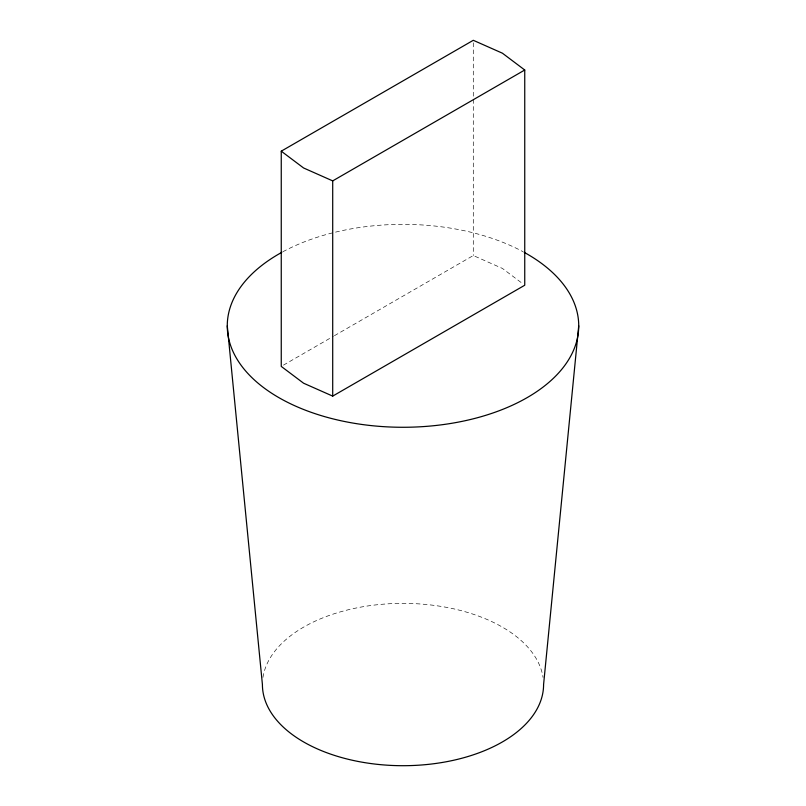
<?xml version="1.0" encoding="UTF-8"?>
<svg xmlns="http://www.w3.org/2000/svg" width="806" height="806" viewBox="0 0 806 806"><rect width="100%" height="100%" fill="white"/><g stroke="black" fill="none" stroke-linecap="round" stroke-linejoin="round"><path stroke-width="0.6" stroke-dasharray="4.03 3.02" d="M283.42 365.148L333.331 336.334M334.409 335.709L473.293 255.532L502.41 268.428L522.812 283.772M473.293 42.819L473.293 98.201M473.293 99.46L473.293 255.532M262.947 677.473A140.587 81.164 0 0 1 403 603.372A140.587 81.164 0 0 1 543.053 677.473M282.835 251.784A175.728 101.455 0 0 1 523.165 251.784"/><path stroke-width="1.21" d="M578.728 325.815L543.587 684.536A140.587 81.164 0 0 1 403 765.7A140.587 81.164 0 0 1 262.413 684.536L227.272 325.815M281.254 151.175L473.293 40.3L502.41 53.196L524.746 70.011L524.746 285.233L332.707 396.109L303.59 383.213L281.254 366.408L281.254 151.175L303.59 167.98L332.707 180.887L524.746 70.011M332.707 180.887L332.707 396.109M524.202 252.359A175.728 101.455 0 0 1 528.262 396.975A175.728 101.455 0 0 1 277.738 396.975A175.728 101.455 0 0 1 281.798 252.359"/></g></svg>
